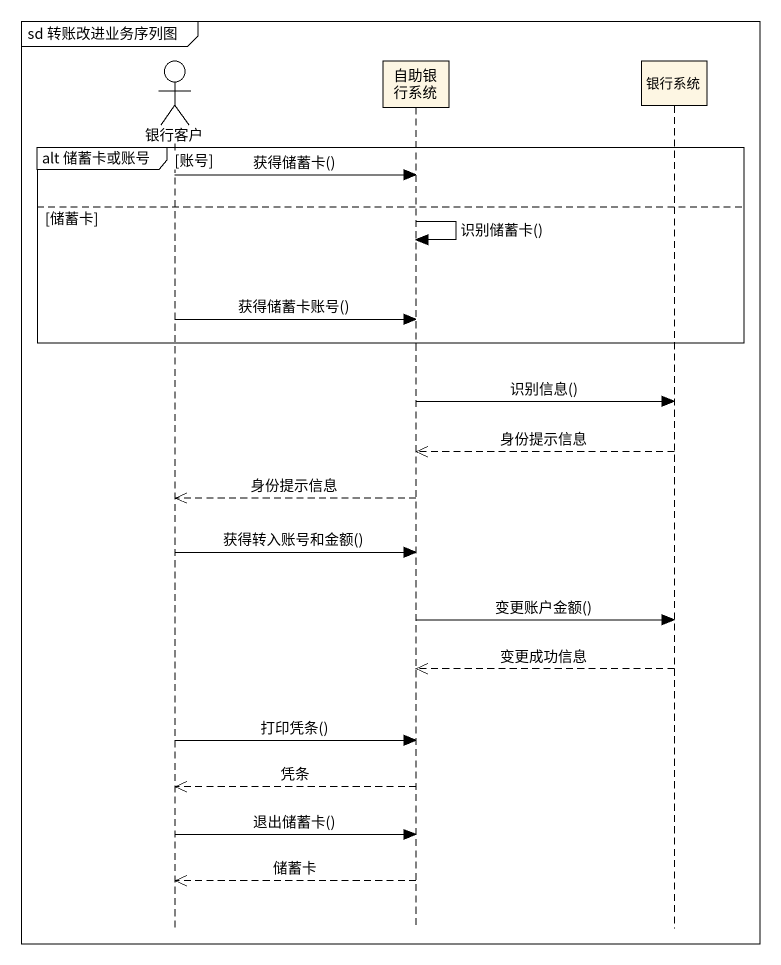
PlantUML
@startuml
mainframe sd 转账改进业务序列图
hide footbox
actor 银行客户
participant 自助银行系统
participant 银行系统

group alt 储蓄卡或账号 [账号]
  银行客户 -> 自助银行系统 : 获得储蓄卡()
else 储蓄卡
  自助银行系统 -> 自助银行系统 : 识别储蓄卡()
  银行客户 -> 自助银行系统 : 获得储蓄卡账号()
end
自助银行系统 -> 银行系统 : 识别信息()
银行系统 -->> 自助银行系统 : 身份提示信息
自助银行系统 -->> 银行客户 : 身份提示信息
银行客户 -> 自助银行系统 : 获得转入账号和金额()
自助银行系统 -> 银行系统 : 变更账户金额()
银行系统 -->> 自助银行系统 : 变更成功信息
银行客户 -> 自助银行系统 : 打印凭条()
自助银行系统 -->> 银行客户 : 凭条
银行客户 -> 自助银行系统 : 退出储蓄卡()
自助银行系统 -->> 银行客户 : 储蓄卡
@enduml
